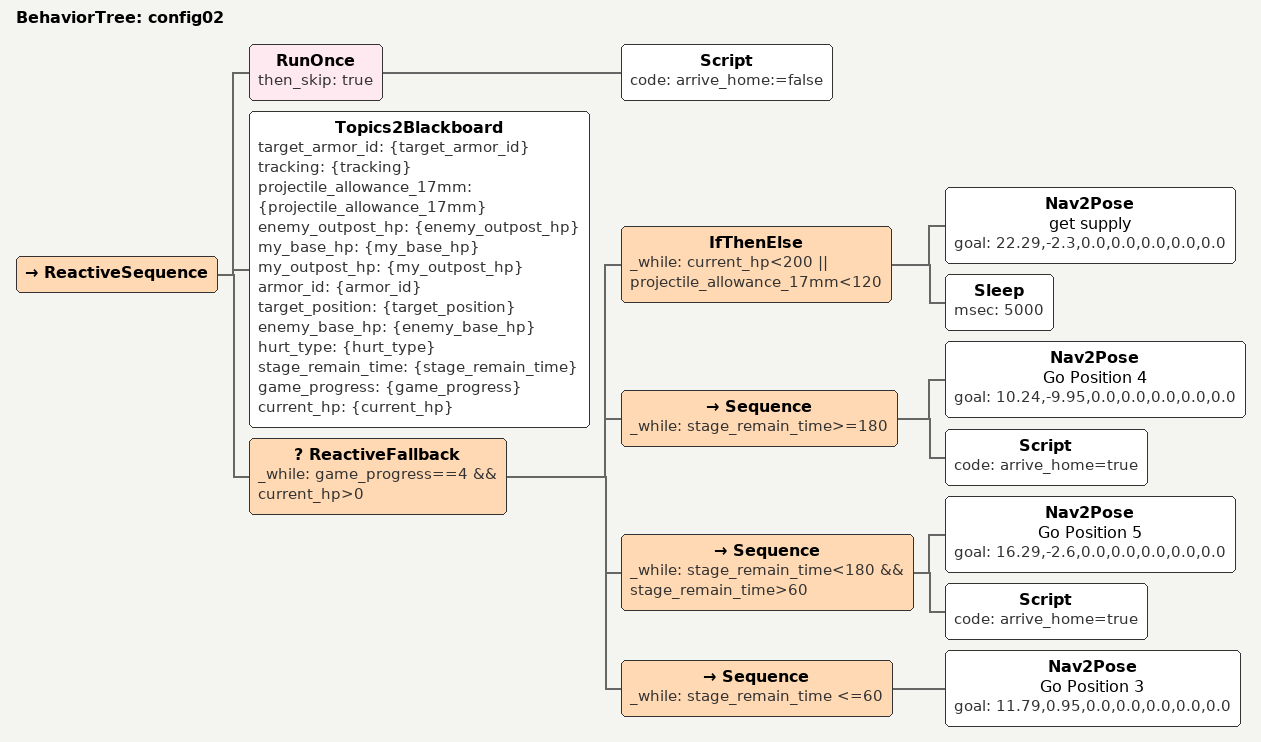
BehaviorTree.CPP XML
<?xml version="1.0" encoding="UTF-8"?>
<root BTCPP_format="4">
  <BehaviorTree ID="config02">
    <ReactiveSequence>
      <RunOnce then_skip="true">
        <Script code="arrive_home:=false"/>
      </RunOnce>
      <Topics2Blackboard target_armor_id="{target_armor_id}"
                         tracking="{tracking}"
                         projectile_allowance_17mm="{projectile_allowance_17mm}"
                         enemy_outpost_hp="{enemy_outpost_hp}"
                         my_base_hp="{my_base_hp}"
                         my_outpost_hp="{my_outpost_hp}"
                         armor_id="{armor_id}"
                         target_position="{target_position}"
                         enemy_base_hp="{enemy_base_hp}"
                         hurt_type="{hurt_type}"
                         stage_remain_time="{stage_remain_time}"
                         game_progress="{game_progress}"
                         current_hp="{current_hp}"/>
      <ReactiveFallback _while="game_progress==4 &amp;&amp; current_hp&gt;0">
        <IfThenElse _while="current_hp&lt;200 || projectile_allowance_17mm&lt;120">
          <Nav2Pose name="get supply"
                    goal="22.29,-2.3,0.0,0.0,0.0,0.0,0.0"/>
          <Sleep msec="5000"/>
        </IfThenElse>
        <Sequence _while="stage_remain_time&gt;=180&#10;">
          <Nav2Pose name="Go Position 4"
                    goal="10.24,-9.95,0.0,0.0,0.0,0.0,0.0"/>
          <Script code="arrive_home=true"/>
        </Sequence>
        <Sequence _while="stage_remain_time&lt;180 &amp;&amp; stage_remain_time&gt;60&#10;&#10;">
          <Nav2Pose name="Go Position 5"
                    goal="16.29,-2.6,0.0,0.0,0.0,0.0,0.0"/>
          <Script code="arrive_home=true"/>
        </Sequence>
        <Sequence _while="stage_remain_time &lt;=60&#10;&#10;">
          <Nav2Pose name="Go Position 3"
                    goal="11.79,0.95,0.0,0.0,0.0,0.0,0.0"/>
        </Sequence>
      </ReactiveFallback>
    </ReactiveSequence>
  </BehaviorTree>

</root>
